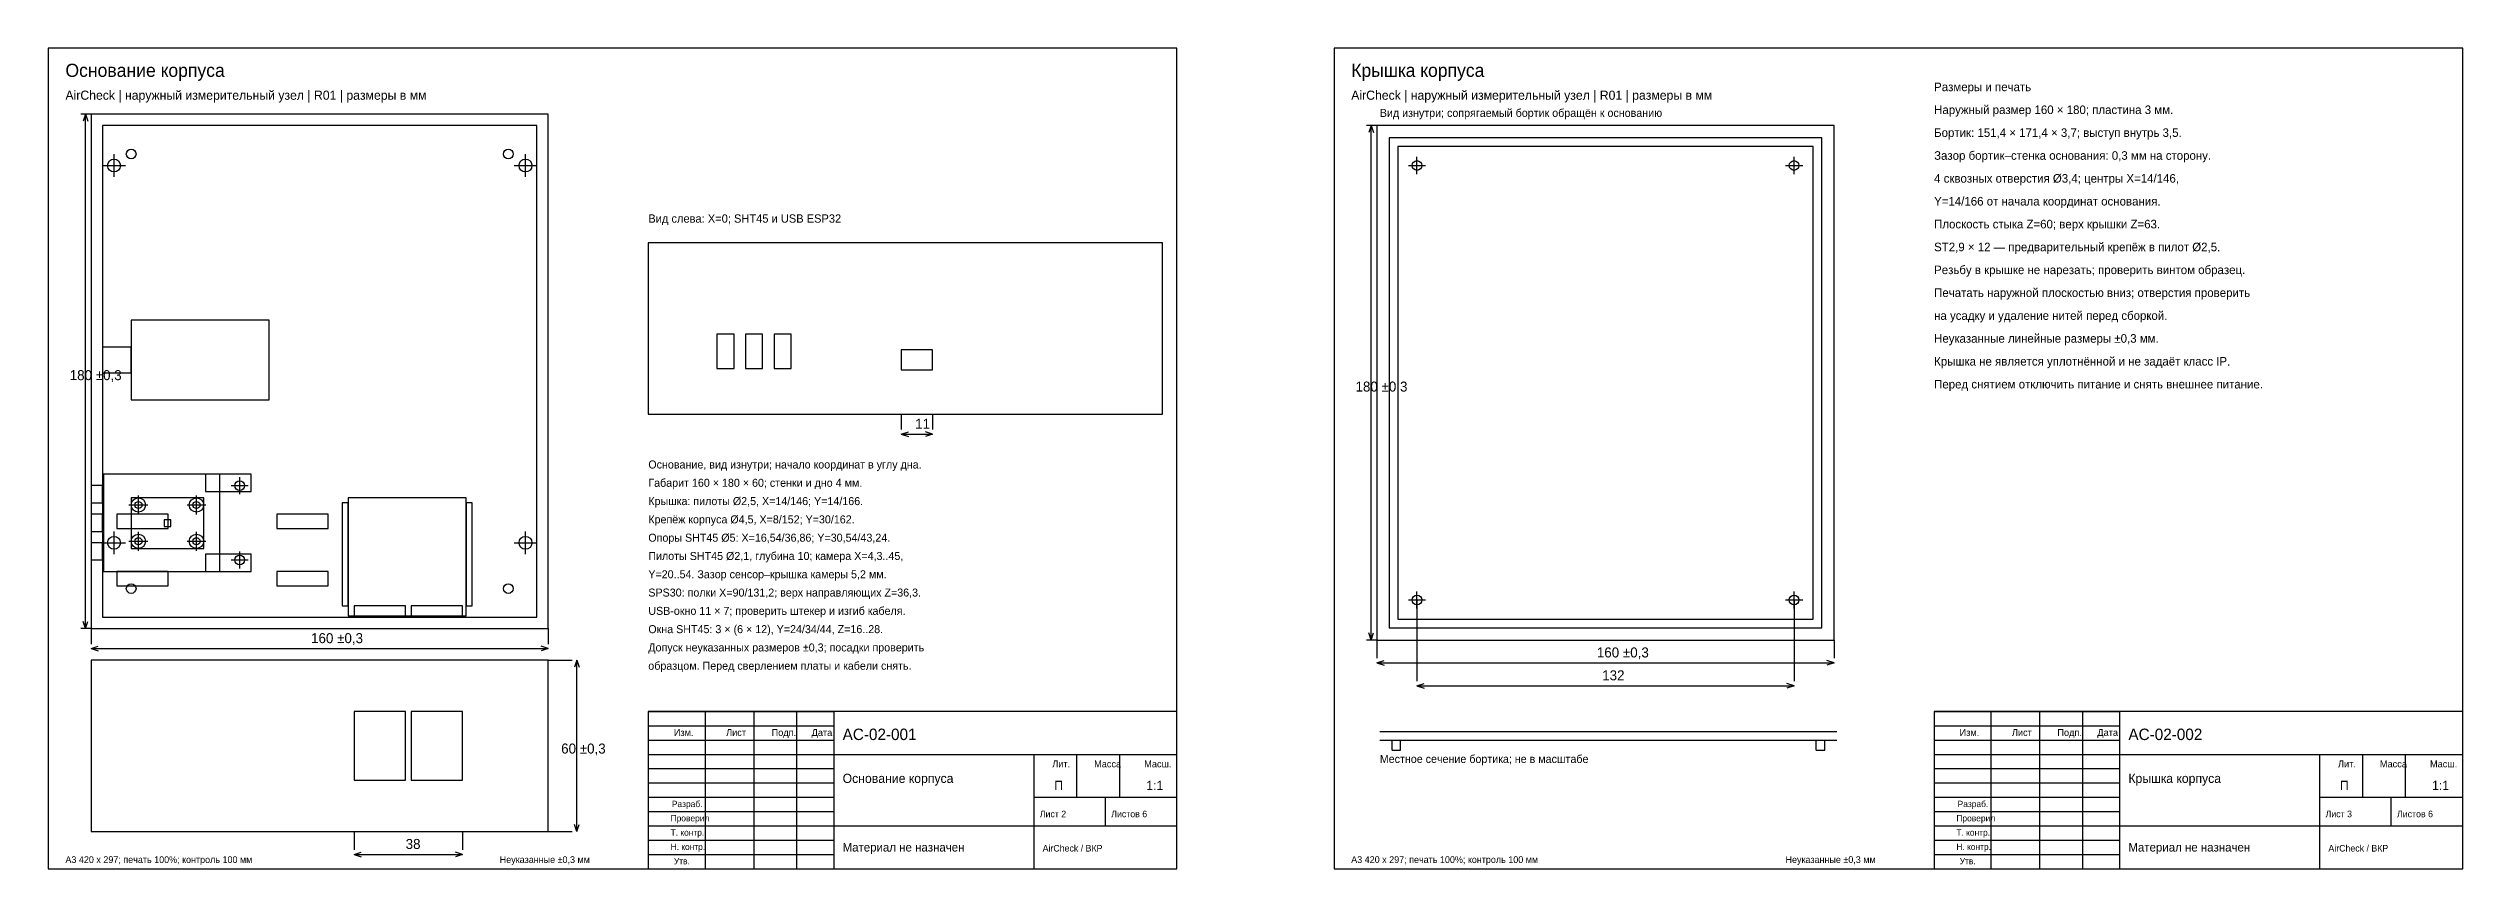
# Model space of a CAD drawing. Header units: millimetres. Extents: x 20 to 2665, y 5 to 292.
# Drawn here: x 470 to 1315, y 5 to 292 of the extents above; entities that cross this region are included whole.
import ezdxf

# ---------------------------------------------------------------- set-up
doc = ezdxf.new("R2010")
doc.units = ezdxf.units.MM
for name, color, linetype in [('D-CENTER', 7, 'Continuous'), ('D-DETAIL', 7, 'Continuous'), ('D-DIM', 7, 'Continuous'), ('D-OUTLINE', 7, 'Continuous'), ('D-REF', 7, 'Continuous'), ('D-TEXT', 7, 'Continuous')]:
    doc.layers.add(name, color=color, linetype=linetype)

msp = doc.modelspace()

# ---------------------------------------------------------------- linework, layer by layer
at = {"layer": 'D-CENTER'}
for p, q in [((493, 247), (493, 255)), ((637, 247), (637, 255)), ((949, 248), (949, 254)), ((1081, 248), (1081, 254)), ((489, 251), (497, 251)), ((633, 251), (641, 251)), ((946, 251), (952, 251)), ((1078, 251), (1084, 251)), ((501.54, 128.94), (501.54, 135.54)), ((521.86, 128.94), (521.86, 135.54)), ((534, 139), (540, 139)), ((537, 136), (537, 142)), ((498.24, 132.24), (504.84, 132.24)), ((518.56, 132.24), (525.16, 132.24)), ((489, 119), (497, 119)), ((493, 115), (493, 123)), ((498.24, 119.54), (504.84, 119.54)), ((501.54, 116.24), (501.54, 122.84)), ((518.56, 119.54), (525.16, 119.54)), ((521.86, 116.24), (521.86, 122.84)), ((633, 119), (641, 119)), ((637, 115), (637, 123)), ((534, 113), (540, 113)), ((537, 110), (537, 116)), ((949, 96), (949, 102)), ((1081, 96), (1081, 102)), ((946, 99), (952, 99)), ((1078, 99), (1084, 99))]:
    msp.add_line(p, q, dxfattribs=at)
at = {"layer": 'D-DETAIL'}
for p, q in [((641, 265), (489, 265)), ((489, 265), (489, 93)), ((641, 93), (641, 265)), ((1090.7, 260.7), (939.3, 260.7)), ((939.3, 260.7), (939.3, 89.3)), ((1087.7, 257.7), (942.3, 257.7)), ((942.3, 257.7), (942.3, 92.3)), ((1087.7, 92.3), (1087.7, 257.7)), ((1090.7, 89.3), (1090.7, 260.7)), ((710, 192), (704, 192)), ((704, 192), (704, 180)), ((710, 180), (710, 192)), ((720, 192), (714, 192)), ((714, 192), (714, 180)), ((720, 180), (720, 192)), ((730, 192), (724, 192)), ((724, 192), (724, 180)), ((730, 180), (730, 192)), ((779.5, 186.5), (768.5, 186.5)), ((768.5, 186.5), (768.5, 179.5)), ((779.5, 179.5), (779.5, 186.5)), ((704, 180), (710, 180)), ((714, 180), (720, 180)), ((724, 180), (730, 180)), ((768.5, 179.5), (779.5, 179.5)), ((489, 139), (485, 139)), ((485, 139), (485, 133)), ((489, 133), (489, 139)), ((530, 143), (489.3, 143)), ((489.3, 143), (489.3, 109)), ((541, 143), (525, 143)), ((525, 143), (525, 137)), ((525, 137), (541, 137)), ((530, 109), (530, 143)), ((541, 137), (541, 143)), ((485, 133), (489, 133)), ((489, 129), (485, 129)), ((485, 129), (485, 123)), ((489, 123), (489, 129)), ((512, 129), (494, 129)), ((494, 129), (494, 124)), ((512.9, 127.09), (510.5, 127.09)), ((510.5, 127.09), (510.5, 124.69)), ((512, 124), (512, 129)), ((512.9, 124.69), (512.9, 127.09)), ((568, 129), (550, 129)), ((550, 129), (550, 124)), ((568, 124), (568, 129)), ((575, 133), (572.9, 133)), ((572.9, 133), (572.9, 97)), ((575, 97), (575, 133)), ((618.3, 133), (616.2, 133)), ((616.2, 133), (616.2, 97)), ((618.3, 97), (618.3, 133)), ((485, 123), (489, 123)), ((489, 119), (485, 119)), ((485, 119), (485, 113)), ((489, 113), (489, 119)), ((494, 124), (512, 124)), ((510.5, 124.69), (512.9, 124.69)), ((550, 124), (568, 124)), ((485, 113), (489, 113)), ((541, 115), (525, 115)), ((525, 115), (525, 109)), ((541, 109), (541, 115)), ((489.3, 109), (530, 109)), ((512, 109), (494, 109)), ((494, 109), (494, 104)), ((494, 104), (512, 104)), ((512, 104), (512, 109)), ((525, 109), (541, 109)), ((568, 109), (550, 109)), ((550, 109), (550, 104)), ((550, 104), (568, 104)), ((568, 104), (568, 109)), ((489, 93), (641, 93)), ((572.9, 97), (575, 97)), ((595, 97), (577, 97)), ((577, 97), (577, 93)), ((577, 93), (595, 93)), ((595, 93), (595, 97)), ((615, 97), (597, 97)), ((597, 97), (597, 93)), ((597, 93), (615, 93)), ((615, 93), (615, 97)), ((616.2, 97), (618.3, 97)), ((939.3, 89.3), (1090.7, 89.3)), ((942.3, 92.3), (1087.7, 92.3)), ((595, 60), (577, 60)), ((577, 60), (577, 36)), ((595, 36), (595, 60)), ((615, 60), (597, 60)), ((597, 60), (597, 36)), ((615, 36), (615, 60)), ((680, 60), (745, 60)), ((700, 5), (700, 60)), ((717, 5), (717, 60)), ((732, 5), (732, 60)), ((1130, 60), (1195, 60)), ((1150, 5), (1150, 60)), ((1167, 5), (1167, 60)), ((1182, 5), (1182, 60)), ((680, 55), (745, 55)), ((1130, 55), (1195, 55)), ((680, 50), (745, 50)), ((680, 45), (745, 45)), ((1130, 50), (1195, 50)), ((1130, 45), (1195, 45)), ((577, 36), (595, 36)), ((597, 36), (615, 36)), ((680, 40), (745, 40)), ((680, 35), (745, 35)), ((1130, 40), (1195, 40)), ((1130, 35), (1195, 35)), ((680, 30), (745, 30)), ((1130, 30), (1195, 30)), ((680, 25), (745, 25)), ((680, 20), (745, 20)), ((1130, 25), (1195, 25)), ((1130, 20), (1195, 20)), ((680, 15), (745, 15)), ((680, 10), (745, 10)), ((1130, 15), (1195, 15)), ((1130, 10), (1195, 10))]:
    msp.add_line(p, q, dxfattribs=at)
for centre in [(501.54, 132.24), (521.86, 132.24), (501.54, 119.54), (521.86, 119.54)]:
    msp.add_circle(centre, 2.5, dxfattribs=at)
at = {"layer": 'D-DIM'}
for p, q in [((485, 269), (481.4, 269)), ((483, 269), (482.2, 266.5)), ((483, 89), (483, 269)), ((483, 269), (483.8, 266.5)), ((935, 265), (931.4, 265)), ((933, 265), (932.2, 262.5)), ((933, 85), (933, 265)), ((933, 265), (933.8, 262.5)), ((768.5, 164), (768.5, 158.6)), ((779.5, 164), (779.5, 158.6)), ((768.5, 157), (771, 157.8)), ((768.5, 157), (779.5, 157)), ((768.5, 157), (771, 156.2)), ((779.5, 157), (777, 157.8)), ((779.5, 157), (777, 156.2)), ((949, 99), (949, 70.6)), ((1081, 99), (1081, 70.6)), ((485, 89), (481.4, 89)), ((483, 89), (482.2, 91.5)), ((483, 89), (483.8, 91.5)), ((485, 89), (485, 83.6)), ((645, 89), (645, 83.6)), ((935, 85), (931.4, 85)), ((933, 85), (932.2, 87.5)), ((933, 85), (933.8, 87.5)), ((935, 85), (935, 78.6)), ((1095, 85), (1095, 78.6)), ((485, 82), (487.5, 82.8)), ((485, 82), (645, 82)), ((485, 82), (487.5, 81.2)), ((645, 82), (642.5, 82.8)), ((645, 82), (642.5, 81.2)), ((645, 78), (653.4, 78)), ((655, 78), (654.2, 75.5)), ((655, 18), (655, 78)), ((655, 78), (655.8, 75.5)), ((935, 77), (937.5, 77.8)), ((935, 77), (1095, 77)), ((935, 77), (937.5, 76.2)), ((1095, 77), (1092.5, 77.8)), ((1095, 77), (1092.5, 76.2)), ((949, 69), (951.5, 69.8)), ((949, 69), (1081, 69)), ((949, 69), (951.5, 68.2)), ((1081, 69), (1078.5, 69.8)), ((1081, 69), (1078.5, 68.2)), ((577, 18), (577, 11.6)), ((615, 18), (615, 11.6)), ((645, 18), (653.4, 18)), ((655, 18), (654.2, 20.5)), ((655, 18), (655.8, 20.5)), ((577, 10), (579.5, 10.8)), ((577, 10), (615, 10)), ((577, 10), (579.5, 9.2)), ((615, 10), (612.5, 10.8)), ((615, 10), (612.5, 9.2))]:
    msp.add_line(p, q, dxfattribs=at)
at = {"layer": 'D-OUTLINE'}
for p, q in [((865, 292), (470, 292)), ((470, 292), (470, 5)), ((865, 5), (865, 292)), ((1315, 292), (920, 292)), ((920, 292), (920, 5)), ((1315, 5), (1315, 292)), ((645, 269), (485, 269)), ((485, 269), (485, 89)), ((645, 89), (645, 269)), ((1095, 265), (935, 265)), ((935, 265), (935, 85)), ((1095, 85), (1095, 265)), ((860, 224), (680, 224)), ((680, 224), (680, 164)), ((860, 164), (860, 224)), ((680, 164), (860, 164)), ((485, 89), (645, 89)), ((935, 85), (1095, 85)), ((645, 78), (485, 78)), ((485, 78), (485, 18)), ((645, 18), (645, 78)), ((865, 60), (680, 60)), ((680, 60), (680, 5)), ((745, 5), (745, 60)), ((865, 5), (865, 60)), ((1315, 60), (1130, 60)), ((1130, 60), (1130, 5)), ((1195, 5), (1195, 60)), ((1315, 5), (1315, 60)), ((936, 53), (1096, 53)), ((745, 45), (865, 45)), ((815, 5), (815, 45)), ((830, 30), (830, 45)), ((845, 30), (845, 45)), ((936, 50), (1096, 50)), ((940.3, 46.5), (940.3, 50)), ((940.3, 46.5), (943.3, 46.5)), ((943.3, 46.5), (943.3, 50)), ((1088.7, 46.5), (1088.7, 50)), ((1088.7, 46.5), (1091.7, 46.5)), ((1091.7, 46.5), (1091.7, 50)), ((1195, 45), (1315, 45)), ((1265, 5), (1265, 45)), ((1280, 30), (1280, 45)), ((1295, 30), (1295, 45)), ((815, 30), (865, 30)), ((840, 20), (840, 30)), ((1265, 30), (1315, 30)), ((1290, 20), (1290, 30)), ((485, 18), (645, 18)), ((745, 20), (865, 20)), ((1195, 20), (1315, 20)), ((470, 5), (865, 5)), ((680, 5), (865, 5)), ((920, 5), (1315, 5)), ((1130, 5), (1315, 5))]:
    msp.add_line(p, q, dxfattribs=at)
for centre, radius in [((499, 255), 1.7), ((631, 255), 1.7), ((493, 251), 2.25), ((637, 251), 2.25), ((949, 251), 1.7), ((1081, 251), 1.7), ((537, 139), 1.7), ((501.54, 132.24), 1.25), ((521.86, 132.24), 1.25), ((493, 119), 2.25), ((501.54, 119.54), 1.25), ((521.86, 119.54), 1.25), ((637, 119), 2.25), ((537, 113), 1.7), ((499, 103), 1.7), ((631, 103), 1.7), ((949, 99), 1.7), ((1081, 99), 1.7)]:
    msp.add_circle(centre, radius, dxfattribs=at)
at = {"layer": 'D-REF'}
for p, q in [((547.26, 196.94), (499, 196.94)), ((499, 196.94), (499, 169)), ((547.26, 169), (547.26, 196.94)), ((499, 187.44), (489, 187.44)), ((489, 187.44), (489, 178.44)), ((499, 178.44), (499, 187.44)), ((489, 178.44), (499, 178.44)), ((499, 169), (547.26, 169)), ((524.4, 134.78), (499, 134.78)), ((499, 134.78), (499, 117)), ((524.4, 117), (524.4, 134.78)), ((616.2, 134.7), (575, 134.7)), ((575, 134.7), (575, 93.5)), ((616.2, 93.5), (616.2, 134.7)), ((499, 117), (524.4, 117)), ((575, 93.5), (616.2, 93.5))]:
    msp.add_line(p, q, dxfattribs=at)

# ---------------------------------------------------------------- texts
at = {"layer": 'D-TEXT'}
for s, height, p in [('Основание корпуса', 4.6, (476, 282)), ('Крышка корпуса', 4.6, (926, 282)), ('Размеры и печать', 3, (1130, 277)), ('AirCheck | наружный измерительный узел | R01 | размеры в мм', 3.2, (476, 274)), ('AirCheck | наружный измерительный узел | R01 | размеры в мм', 3.2, (926, 274)), ('Вид изнутри; сопрягаемый бортик обращён к основанию', 2.8, (936, 268)), ('Наружный размер 160 × 180; пластина 3 мм.', 3, (1130, 269)), ('Бортик: 151,4 × 171,4 × 3,7; выступ внутрь 3,5.', 3, (1130, 261)), ('Зазор бортик–стенка основания: 0,3 мм на сторону.', 3, (1130, 253)), ('4 сквозных отверстия Ø3,4; центры X=14/146,', 3, (1130, 245)), ('Y=14/166 от начала координат основания.', 3, (1130, 237)), ('Вид слева: X=0; SHT45 и USB ESP32', 2.9, (680, 231)), ('Плоскость стыка Z=60; верх крышки Z=63.', 3, (1130, 229)), ('ST2,9 × 12 — предварительный крепёж в пилот Ø2,5.', 3, (1130, 221)), ('Резьбу в крышке не нарезать; проверить винтом образец.', 3, (1130, 213)), ('Печатать наружной плоскостью вниз; отверстия проверить', 3, (1130, 205)), ('на усадку и удаление нитей перед сборкой.', 3, (1130, 197)), ('Неуказанные линейные размеры ±0,3 мм.', 3, (1130, 189)), ('180 ±0,3', 3.5, (477.5, 175.91)), ('Крышка не является уплотнённой и не задаёт класс IP.', 3, (1130, 181)), ('180 ±0,3', 3.5, (927.5, 171.91)), ('Перед снятием отключить питание и снять внешнее питание.', 3, (1130, 173)), ('11', 3.5, (773.38, 158.9)), ('Основание, вид изнутри; начало координат в углу дна.', 2.8, (680, 145)), ('Габарит 160 × 180 × 60; стенки и дно 4 мм.', 2.8, (680, 138.6)), ('Крышка: пилоты Ø2,5, X=14/146; Y=14/166.', 2.8, (680, 132.2)), ('Крепёж корпуса Ø4,5, X=8/152; Y=30/162.', 2.8, (680, 125.8)), ('Опоры SHT45 Ø5: X=16,54/36,86; Y=30,54/43,24.', 2.8, (680, 119.4)), ('Пилоты SHT45 Ø2,1, глубина 10; камера X=4,3..45,', 2.8, (680, 113)), ('Y=20..54. Зазор сенсор–крышка камеры 5,2 мм.', 2.8, (680, 106.6)), ('SPS30: полки X=90/131,2; верх направляющих Z=36,3.', 2.8, (680, 100.2)), ('USB-окно 11 × 7; проверить штекер и изгиб кабеля.', 2.8, (680, 93.8)), ('160 ±0,3', 3.5, (561.97, 83.9)), ('Окна SHT45: 3 × (6 × 12), Y=24/34/44, Z=16..28.', 2.8, (680, 87.4)), ('Допуск неуказанных размеров ±0,3; посадки проверить', 2.8, (680, 81)), ('образцом. Перед сверлением платы и кабели снять.', 2.8, (680, 74.6)), ('160 ±0,3', 3.5, (1011.97, 78.9)), ('132', 3.5, (1013.83, 70.9)), ('Изм.', 2.4, (688.92, 51.45)), ('Лист', 2.4, (707.23, 51.45)), ('Подп.', 2.4, (723.15, 51.45)), ('Дата', 2.4, (737.15, 51.45)), ('AC-02-001', 4, (748, 50)), ('Изм.', 2.4, (1138.92, 51.45)), ('Лист', 2.4, (1157.23, 51.45)), ('Подп.', 2.4, (1173.15, 51.45)), ('Дата', 2.4, (1187.15, 51.45)), ('AC-02-002', 4, (1198, 50)), ('60 ±0,3', 3.5, (649.5, 45.28)), ('Лит.', 2.4, (821.36, 40.45)), ('Масса', 2.4, (836.02, 40.45)), ('Масш.', 2.4, (853.56, 40.45)), ('Местное сечение бортика; не в масштабе', 2.8, (936, 42)), ('Лит.', 2.4, (1271.36, 40.45)), ('Масса', 2.4, (1286.02, 40.45)), ('Масш.', 2.4, (1303.56, 40.45)), ('Основание корпуса', 3.2, (748, 35)), ('П', 3.2, (822.05, 32.55)), ('1:1', 3.2, (854.27, 32.55)), ('Крышка корпуса', 3.2, (1198, 35)), ('П', 3.2, (1272.05, 32.55)), ('1:1', 3.2, (1304.27, 32.55)), ('Разраб.', 2.2, (688.23, 26.55)), ('Разраб.', 2.2, (1138.23, 26.55)), ('Т. контр.', 2.2, (687.79, 16.55)), ('Проверил', 2.2, (687.79, 21.55)), ('Лист 2', 2.3, (817, 23)), ('Листов 6', 2.3, (842, 23)), ('Т. контр.', 2.2, (1137.79, 16.55)), ('Проверил', 2.2, (1137.79, 21.55)), ('Лист 3', 2.3, (1267, 23)), ('Листов 6', 2.3, (1292, 23)), ('А3 420 x 297; печать 100%; контроль 100 мм', 2.35, (476, 7)), ('38', 3.5, (595.07, 11.9)), ('Неуказанные ±0,3 мм', 2.35, (628, 7)), ('Н. контр.', 2.2, (687.79, 11.55)), ('Утв.', 2.2, (688.95, 6.55)), ('Материал не назначен', 3, (748, 11)), ('AirCheck / ВКР', 2.3, (818, 11)), ('А3 420 x 297; печать 100%; контроль 100 мм', 2.35, (926, 7)), ('Неуказанные ±0,3 мм', 2.35, (1078, 7)), ('Н. контр.', 2.2, (1137.79, 11.55)), ('Утв.', 2.2, (1138.95, 6.55)), ('Материал не назначен', 3, (1198, 11)), ('AirCheck / ВКР', 2.3, (1268, 11))]:
    msp.add_text(s, height=height, dxfattribs=at).set_placement(p)

doc.saveas('drawing.dxf')
